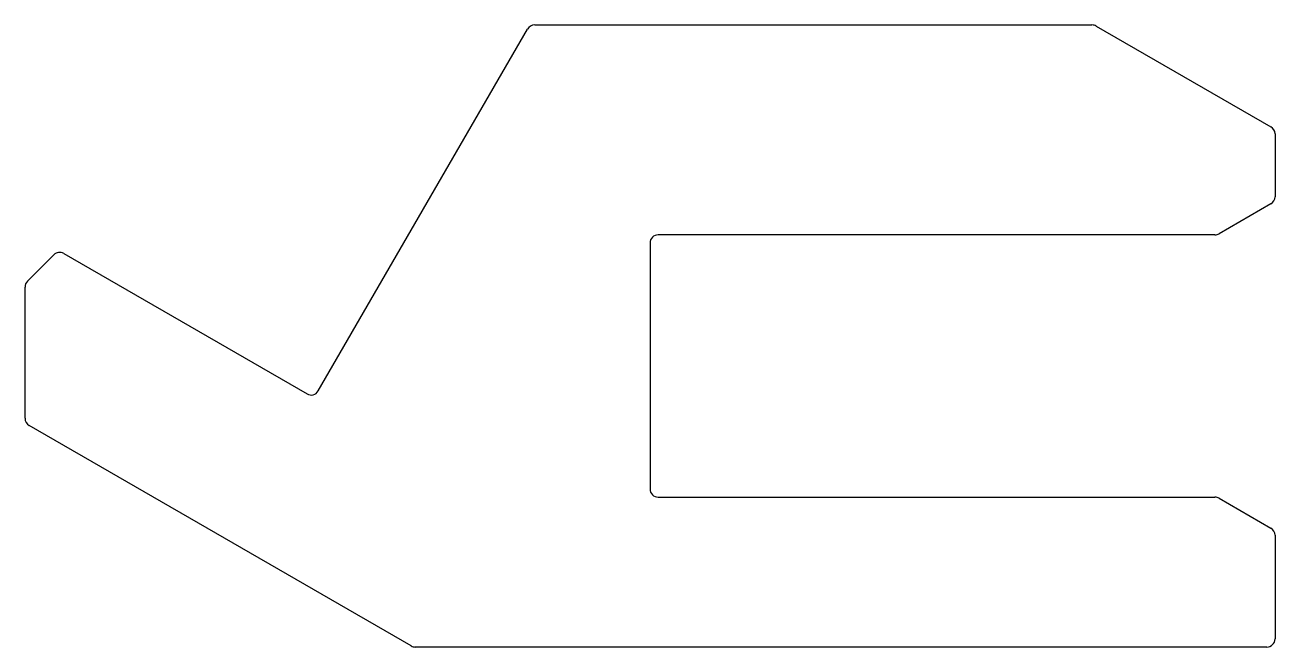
# Model space of a CAD drawing. Extents: x -22 to 16.1, y 9.3 to 28.3.
import ezdxf

# ---------------------------------------------------------------- set-up
doc = ezdxf.new("R2010")
doc.units = 0
doc.layers.get('0').update_dxf_attribs({"linetype": 'CONTINUOUS'})

msp = doc.modelspace()

# ---------------------------------------------------------------- linework, layer by layer
for p, q in [((-6.483, 28.257), (10.502, 28.257)), ((10.627, 28.224), (15.956, 25.155)), ((-13.08, 17.095), (-6.699, 28.133)), ((16.081, 24.938), (16.081, 23.016)), ((15.956, 22.799), (14.375, 21.889)), ((14.25, 21.855), (-2.719, 21.855)), ((-2.969, 21.605), (-2.969, 14.105)), ((-21.946, 20.44), (-21.139, 21.247)), ((-20.837, 21.287), (-13.422, 17.003)), ((-22.019, 16.261), (-22.019, 20.263)), ((-10.249, 9.317), (-21.894, 16.044)), ((-2.719, 13.855), (14.25, 13.855)), ((14.375, 13.822), (15.956, 12.912)), ((16.081, 12.695), (16.081, 9.534)), ((15.831, 9.284), (-10.124, 9.284))]:
    msp.add_line(p, q)
for centre, start, end in [((-6.483, 28.007), 90, 149.9667), ((10.502, 28.007), 60.0565, 90), ((15.831, 24.938), 0, 60.0565), ((15.831, 23.016), 299.9435, 0), ((-2.719, 21.605), 90, 180), ((14.25, 22.105), 270, 299.9435), ((-20.962, 21.07), 59.9876, 135), ((-21.769, 20.263), 135, 180), ((-13.297, 17.22), 239.9876, 329.9667), ((-21.769, 16.261), 180, 239.9876), ((-2.719, 14.105), 180, 270), ((14.25, 13.605), 60.0565, 90), ((15.831, 12.695), 360, 60.0565), ((15.831, 9.534), 270, 0), ((-10.124, 9.534), 239.9876, 270)]:
    msp.add_arc(centre, 0.25, start, end)

doc.saveas('drawing.dxf')
